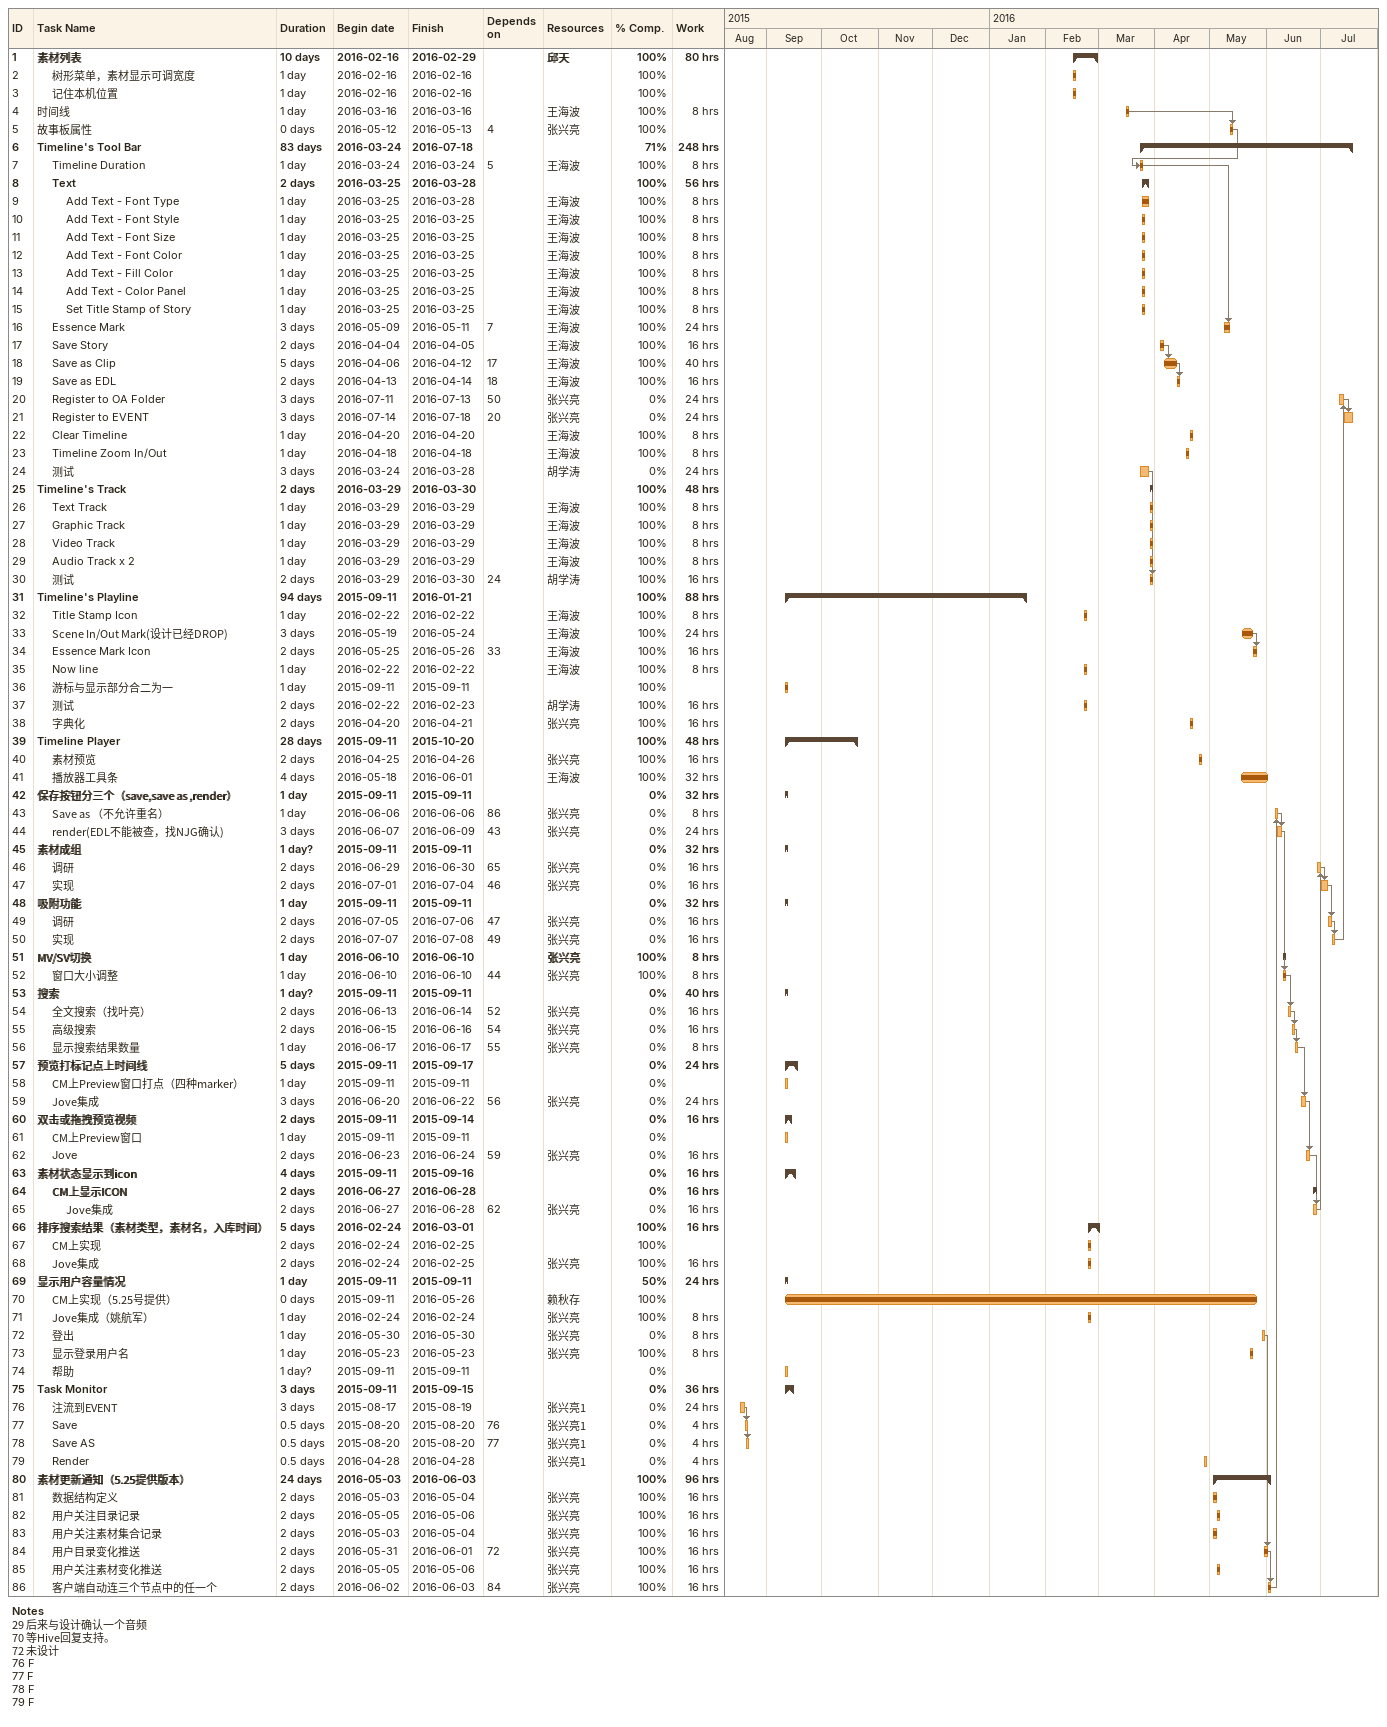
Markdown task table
| ID | Level | Task | Duration | Start | Finish | Predecessors | Resources | % complete | Work (h) |
|---|---|---|---|---|---|---|---|---|---|
| 1 | 1 | **素材列表** | 10d | 2016-02-16 | 2016-02-29 |  | 邱天 | 100 | 80 |
| 2 | 2 | 树形菜单，素材显示可调宽度 | 1d | 2016-02-16 | 2016-02-16 |  |  | 100 |  |
| 3 | 2 | 记住本机位置 | 1d | 2016-02-16 | 2016-02-16 |  |  | 100 |  |
| 4 | 1 | 时间线 | 1d | 2016-03-16 | 2016-03-16 |  | 王海波 | 100 | 8 |
| 5 | 1 | 故事板属性 | 0d | 2016-05-12 | 2016-05-13 | 4 | 张兴亮 | 100 |  |
| 6 | 1 | **Timeline's Tool Bar** | 83d | 2016-03-24 | 2016-07-18 |  |  | 71 | 248 |
| 7 | 2 | Timeline Duration | 1d | 2016-03-24 | 2016-03-24 | 5 | 王海波 | 100 | 8 |
| 8 | 2 | **Text** | 2d | 2016-03-25 | 2016-03-28 |  |  | 100 | 56 |
| 9 | 3 | Add Text - Font Type | 1d | 2016-03-25 | 2016-03-28 |  | 王海波 | 100 | 8 |
| 10 | 3 | Add Text - Font Style | 1d | 2016-03-25 | 2016-03-25 |  | 王海波 | 100 | 8 |
| 11 | 3 | Add Text - Font Size | 1d | 2016-03-25 | 2016-03-25 |  | 王海波 | 100 | 8 |
| 12 | 3 | Add Text - Font Color | 1d | 2016-03-25 | 2016-03-25 |  | 王海波 | 100 | 8 |
| 13 | 3 | Add Text - Fill Color | 1d | 2016-03-25 | 2016-03-25 |  | 王海波 | 100 | 8 |
| 14 | 3 | Add Text - Color Panel | 1d | 2016-03-25 | 2016-03-25 |  | 王海波 | 100 | 8 |
| 15 | 3 | Set Title Stamp of Story | 1d | 2016-03-25 | 2016-03-25 |  | 王海波 | 100 | 8 |
| 16 | 2 | Essence Mark | 3d | 2016-05-09 | 2016-05-11 | 7 | 王海波 | 100 | 24 |
| 17 | 2 | Save Story | 2d | 2016-04-04 | 2016-04-05 |  | 王海波 | 100 | 16 |
| 18 | 2 | Save as Clip | 5d | 2016-04-06 | 2016-04-12 | 17 | 王海波 | 100 | 40 |
| 19 | 2 | Save as EDL | 2d | 2016-04-13 | 2016-04-14 | 18 | 王海波 | 100 | 16 |
| 20 | 2 | Register to OA Folder | 3d | 2016-07-11 | 2016-07-13 | 50 | 张兴亮 | 0 | 24 |
| 21 | 2 | Register to EVENT | 3d | 2016-07-14 | 2016-07-18 | 20 | 张兴亮 | 0 | 24 |
| 22 | 2 | Clear Timeline | 1d | 2016-04-20 | 2016-04-20 |  | 王海波 | 100 | 8 |
| 23 | 2 | Timeline Zoom In/Out | 1d | 2016-04-18 | 2016-04-18 |  | 王海波 | 100 | 8 |
| 24 | 2 | 测试 | 3d | 2016-03-24 | 2016-03-28 |  | 胡学涛 | 0 | 24 |
| 25 | 1 | **Timeline's Track** | 2d | 2016-03-29 | 2016-03-30 |  |  | 100 | 48 |
| 26 | 2 | Text Track | 1d | 2016-03-29 | 2016-03-29 |  | 王海波 | 100 | 8 |
| 27 | 2 | Graphic Track | 1d | 2016-03-29 | 2016-03-29 |  | 王海波 | 100 | 8 |
| 28 | 2 | Video Track | 1d | 2016-03-29 | 2016-03-29 |  | 王海波 | 100 | 8 |
| 29 | 2 | Audio Track x 2 | 1d | 2016-03-29 | 2016-03-29 |  | 王海波 | 100 | 8 |
| 30 | 2 | 测试 | 2d | 2016-03-29 | 2016-03-30 | 24 | 胡学涛 | 100 | 16 |
| 31 | 1 | **Timeline's Playline** | 94d | 2015-09-11 | 2016-01-21 |  |  | 100 | 88 |
| 32 | 2 | Title Stamp Icon | 1d | 2016-02-22 | 2016-02-22 |  | 王海波 | 100 | 8 |
| 33 | 2 | Scene In/Out Mark(设计已经DROP) | 3d | 2016-05-19 | 2016-05-24 |  | 王海波 | 100 | 24 |
| 34 | 2 | Essence Mark Icon | 2d | 2016-05-25 | 2016-05-26 | 33 | 王海波 | 100 | 16 |
| 35 | 2 | Now line | 1d | 2016-02-22 | 2016-02-22 |  | 王海波 | 100 | 8 |
| 36 | 2 | 游标与显示部分合二为一 | 1d | 2015-09-11 | 2015-09-11 |  |  | 100 |  |
| 37 | 2 | 测试 | 2d | 2016-02-22 | 2016-02-23 |  | 胡学涛 | 100 | 16 |
| 38 | 2 | 字典化 | 2d | 2016-04-20 | 2016-04-21 |  | 张兴亮 | 100 | 16 |
| 39 | 1 | **Timeline Player** | 28d | 2015-09-11 | 2015-10-20 |  |  | 100 | 48 |
| 40 | 2 | 素材预览 | 2d | 2016-04-25 | 2016-04-26 |  | 张兴亮 | 100 | 16 |
| 41 | 2 | 播放器工具条 | 4d | 2016-05-18 | 2016-06-01 |  | 王海波 | 100 | 32 |
| 42 | 1 | **保存按钮分三个（save,save as ,render）** | 1d | 2015-09-11 | 2015-09-11 |  |  | 0 | 32 |
| 43 | 2 | Save as （不允许重名） | 1d | 2016-06-06 | 2016-06-06 | 86 | 张兴亮 | 0 | 8 |
| 44 | 2 | render(EDL不能被查，找NJG确认) | 3d | 2016-06-07 | 2016-06-09 | 43 | 张兴亮 | 0 | 24 |
| 45 | 1 | **素材成组** | 1d? | 2015-09-11 | 2015-09-11 |  |  | 0 | 32 |
| 46 | 2 | 调研 | 2d | 2016-06-29 | 2016-06-30 | 65 | 张兴亮 | 0 | 16 |
| 47 | 2 | 实现 | 2d | 2016-07-01 | 2016-07-04 | 46 | 张兴亮 | 0 | 16 |
| 48 | 1 | **吸附功能** | 1d | 2015-09-11 | 2015-09-11 |  |  | 0 | 32 |
| 49 | 2 | 调研 | 2d | 2016-07-05 | 2016-07-06 | 47 | 张兴亮 | 0 | 16 |
| 50 | 2 | 实现 | 2d | 2016-07-07 | 2016-07-08 | 49 | 张兴亮 | 0 | 16 |
| 51 | 1 | **MV/SV切换** | 1d | 2016-06-10 | 2016-06-10 |  | 张兴亮 | 100 | 8 |
| 52 | 2 | 窗口大小调整 | 1d | 2016-06-10 | 2016-06-10 | 44 | 张兴亮 | 100 | 8 |
| 53 | 1 | **搜索** | 1d? | 2015-09-11 | 2015-09-11 |  |  | 0 | 40 |
| 54 | 2 | 全文搜索（找叶亮） | 2d | 2016-06-13 | 2016-06-14 | 52 | 张兴亮 | 0 | 16 |
| 55 | 2 | 高级搜索 | 2d | 2016-06-15 | 2016-06-16 | 54 | 张兴亮 | 0 | 16 |
| 56 | 2 | 显示搜索结果数量 | 1d | 2016-06-17 | 2016-06-17 | 55 | 张兴亮 | 0 | 8 |
| 57 | 1 | **预览打标记点上时间线** | 5d | 2015-09-11 | 2015-09-17 |  |  | 0 | 24 |
| 58 | 2 | CM上Preview窗口打点（四种marker） | 1d | 2015-09-11 | 2015-09-11 |  |  | 0 |  |
| 59 | 2 | Jove集成 | 3d | 2016-06-20 | 2016-06-22 | 56 | 张兴亮 | 0 | 24 |
| 60 | 1 | **双击或拖拽预览视频** | 2d | 2015-09-11 | 2015-09-14 |  |  | 0 | 16 |
| 61 | 2 | CM上Preview窗口 | 1d | 2015-09-11 | 2015-09-11 |  |  | 0 |  |
| 62 | 2 | Jove | 2d | 2016-06-23 | 2016-06-24 | 59 | 张兴亮 | 0 | 16 |
| 63 | 1 | **素材状态显示到icon** | 4d | 2015-09-11 | 2015-09-16 |  |  | 0 | 16 |
| 64 | 2 | **CM上显示ICON** | 2d | 2016-06-27 | 2016-06-28 |  |  | 0 | 16 |
| 65 | 3 | Jove集成 | 2d | 2016-06-27 | 2016-06-28 | 62 | 张兴亮 | 0 | 16 |
| 66 | 1 | **排序搜索结果（素材类型，素材名，入库时间）** | 5d | 2016-02-24 | 2016-03-01 |  |  | 100 | 16 |
| 67 | 2 | CM上实现 | 2d | 2016-02-24 | 2016-02-25 |  |  | 100 |  |
| 68 | 2 | Jove集成 | 2d | 2016-02-24 | 2016-02-25 |  | 张兴亮 | 100 | 16 |
| 69 | 1 | **显示用户容量情况** | 1d | 2015-09-11 | 2015-09-11 |  |  | 50 | 24 |
| 70 | 2 | CM上实现（5.25号提供） | 0d | 2015-09-11 | 2016-05-26 |  | 赖秋存 | 100 |  |
| 71 | 2 | Jove集成（姚航军） | 1d | 2016-02-24 | 2016-02-24 |  | 张兴亮 | 100 | 8 |
| 72 | 2 | 登出 | 1d | 2016-05-30 | 2016-05-30 |  | 张兴亮 | 0 | 8 |
| 73 | 2 | 显示登录用户名 | 1d | 2016-05-23 | 2016-05-23 |  | 张兴亮 | 100 | 8 |
| 74 | 2 | 帮助 | 1d? | 2015-09-11 | 2015-09-11 |  |  | 0 |  |
| 75 | 1 | **Task Monitor** | 3d | 2015-09-11 | 2015-09-15 |  |  | 0 | 36 |
| 76 | 2 | 注流到EVENT | 3d | 2015-08-17 | 2015-08-19 |  | 张兴亮1 | 0 | 24 |
| 77 | 2 | Save | 0.5d | 2015-08-20 | 2015-08-20 | 76 | 张兴亮1 | 0 | 4 |
| 78 | 2 | Save AS | 0.5d | 2015-08-20 | 2015-08-20 | 77 | 张兴亮1 | 0 | 4 |
| 79 | 2 | Render | 0.5d | 2016-04-28 | 2016-04-28 |  | 张兴亮1 | 0 | 4 |
| 80 | 1 | **素材更新通知（5.25提供版本）** | 24d | 2016-05-03 | 2016-06-03 |  |  | 100 | 96 |
| 81 | 2 | 数据结构定义 | 2d | 2016-05-03 | 2016-05-04 |  | 张兴亮 | 100 | 16 |
| 82 | 2 | 用户关注目录记录 | 2d | 2016-05-05 | 2016-05-06 |  | 张兴亮 | 100 | 16 |
| 83 | 2 | 用户关注素材集合记录 | 2d | 2016-05-03 | 2016-05-04 |  | 张兴亮 | 100 | 16 |
| 84 | 2 | 用户目录变化推送 | 2d | 2016-05-31 | 2016-06-01 | 72 | 张兴亮 | 100 | 16 |
| 85 | 2 | 用户关注素材变化推送 | 2d | 2016-05-05 | 2016-05-06 |  | 张兴亮 | 100 | 16 |
| 86 | 2 | 客户端自动连三个节点中的任一个 | 2d | 2016-06-02 | 2016-06-03 | 84 | 张兴亮 | 100 | 16 |

Notes
- 29: 后来与设计确认一个音频
- 70: 等Hive回复支持。
- 72: 未设计
- 76: F
- 77: F
- 78: F
- 79: F
